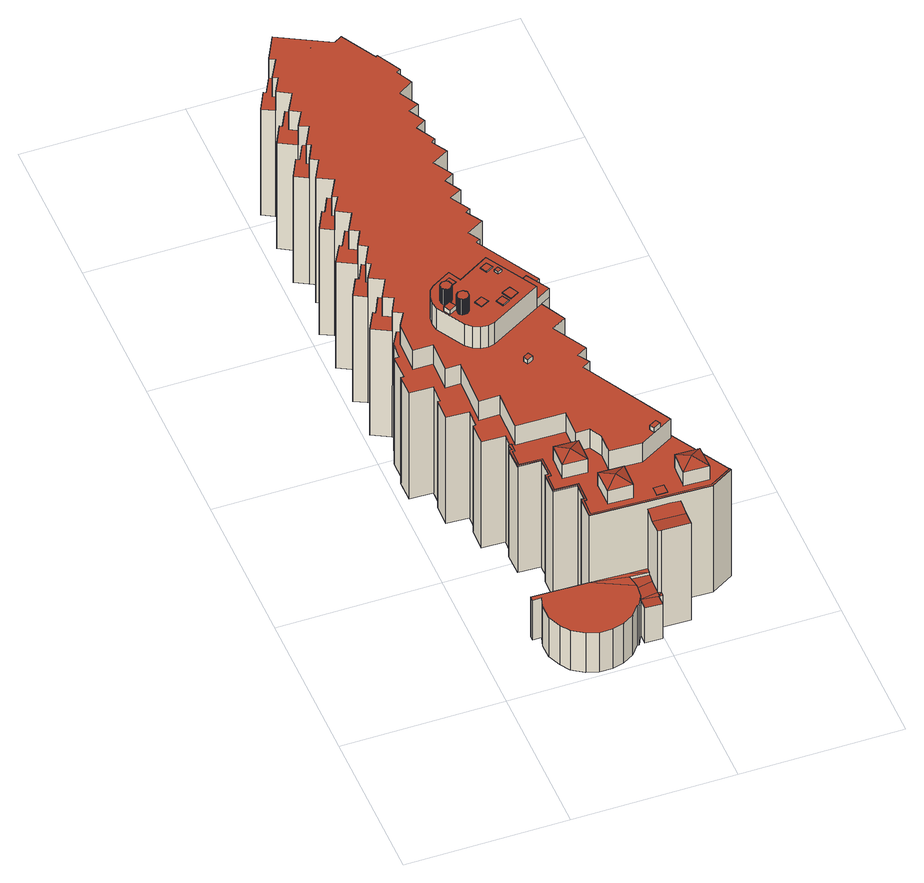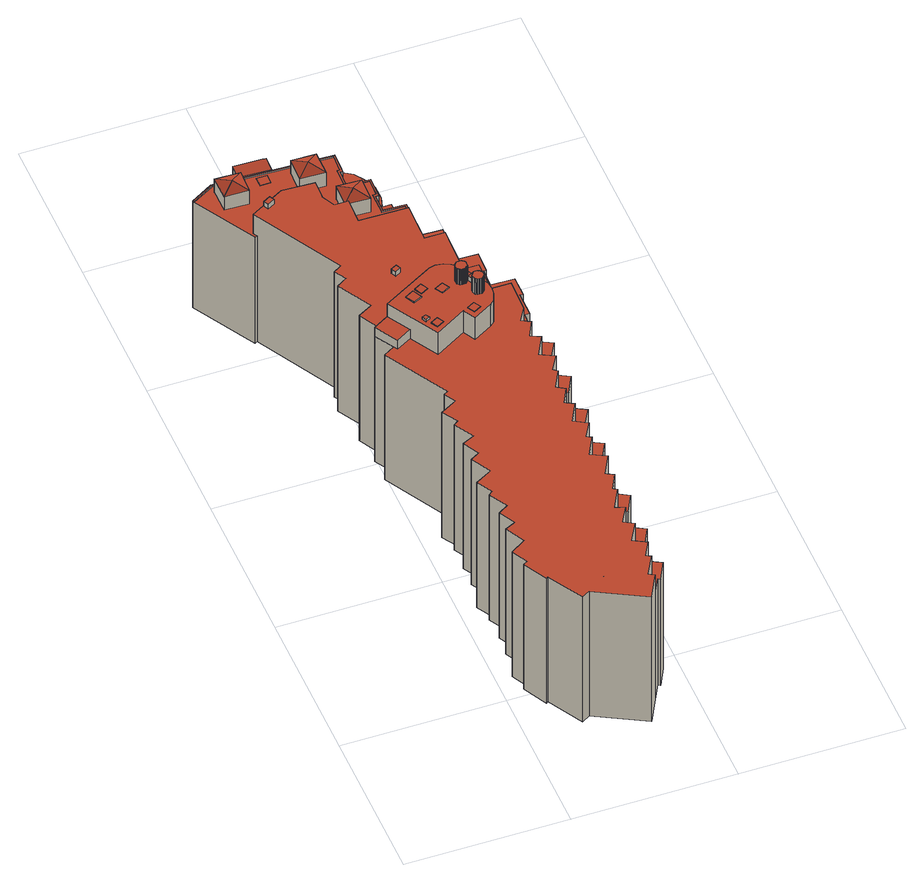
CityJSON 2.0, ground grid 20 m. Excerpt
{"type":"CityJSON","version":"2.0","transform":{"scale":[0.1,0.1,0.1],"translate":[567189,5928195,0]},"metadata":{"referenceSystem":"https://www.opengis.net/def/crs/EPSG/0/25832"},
"CityObjects":{
"building1":{"type":"Building","attributes":{"Grundfläche 2D":"1273.075022","Grundhöhe NN":"0.560"},"children":["building1-1","building1-2","building1-3","building1-4","building1-5","building1-6","building1-7","building1-8","building1-9","building1-10","building1-11","building1-12","building1-13","building1-14","building1-15","building1-16","building1-17","building1-18"],"geometry":[{"type":"MultiSurface","lod":"3","boundaries":[[[0,1,2,3,4,5,6,7,8,9,10,11,12,13,14],[15,16,17,18],[19,20,21,22,23,24,25,26,27,28,29,30,31,32,33,34,35,36,37,38,39,40,41,42,43,44,45,46,47,48,49,50,51,52,53,54,55,56,57,58,59,60,61,62,63,64,65,66,67,68,69,70],[71,72,73,74,75,76,77,78,79,80,81,82,83,84,85,86,87,88,89,90,91,92,93,94,95,96,97,98,99,100,101,102,103,104,105,106,107,108,109,110,111,112,113,114,115,116,117],[118,119,120,121],[122,123,124,125],[126,127,128,129],[130,131,132,133],[134,135,46,136,137],[138,139,140,141,142]],[[143,144,145,146,147,148,149,150,151,152,153,154,155,156,157,158,159,160,161,162,163,164,165,166,167,168,169,170,171,172,173,174,175,176,177,178,179,180,181,182,183,184,185,186,187,188,189,190,191,192,193,194,195,196,197,198,199,200,201,202,203,204,205,206,207,208,209,210,211,212,213,214,215,216,217,218,219,220,221,222,223,224,225,226,227],[228,229,230,231,232,233,234,235,236,237,238,239,240,241,242,243]],[[244,245,246,247,248,249,250,251,252,253,254,255,256,257,258,259,260,261,262,263,264,265,266,267,268,269,270,271,272,273,274]],[[275,276,277,278,279,280,281,282]],[[283,284,285]],[[284,286,287,285]],[[288,289,290,291,292,293,294,295,296,297,298,299,283,285,300,301,302]],[[303,287,286]],[[304,305,306,307,308,309,310]],[[311,309,308,312,313]],[[314,315,316,317,318,319,320,321]],[[322,323,324,325,326,327,328,329]],[[330,331,332,333,334,335,336,337]],[[338,339,340,341]],[[342,340,339,343]],[[344,340,342,345]],[[346,347,343]],[[347,342,343]],[[348,344,345,349,350]],[[351,352,353,354,355,356,357,358]],[[359,360,361,362,363,364,365,366,367,368,369,370,371,372,373,374,375,376,377,378,379,380,381,382,251,250,249]],[[383,384,385,386,387,388,389,390]],[[391,392,393,394,395,396,397,398]],[[230,229,8,7]],[[243,10,9,8,229,228]],[[243,242,11,10]],[[242,241,12,11]],[[241,240,13,12]],[[240,239,14,13]],[[239,238,0,14]],[[238,237,1,0]],[[237,236,2,1]],[[236,235,3,2]],[[4,3,235,234]],[[234,233,5,4]],[[232,399,6,5,233]],[[7,6,399,400,231,230]],[[281,280,401,402]],[[282,281,402,403]],[[275,282,403,404]],[[276,275,404,405]],[[285,406,407,300]],[[301,300,407,408]],[[302,301,408,409]],[[288,302,409,410]],[[289,288,410,411]],[[290,289,411,412]],[[291,290,412,413]],[[292,291,413,414]],[[293,292,414,415]],[[294,293,415,416]],[[295,294,416,417]],[[296,295,417,418]],[[297,296,418,419]],[[298,297,419,420]],[[299,298,420,421,340]],[[299,340,344,283]],[[283,344,348,284]],[[284,348,350,286]],[[345,342,312,308,307,306,303,422,349]],[[312,342,347,313]],[[347,423,313]],[[311,313,423,424]],[[311,424,425,310,309]],[[320,319,426,427]],[[321,320,427,428]],[[314,321,428,429]],[[315,314,429,430]],[[328,327,431,432]],[[329,328,432,433]],[[322,329,433,434]],[[323,322,434,435]],[[213,274,273,214]],[[214,273,272,215]],[[436,216,215,272,271,437]],[[217,216,436,438]],[[218,217,438,439]],[[219,218,439,440]],[[220,219,440,441]],[[221,220,441,442]],[[222,221,442,443]],[[224,223,444,445]],[[223,222,443,444]],[[225,224,445,446]],[[226,225,446,447]],[[227,226,447,448]],[[143,227,448,449]],[[144,143,449,450]],[[145,144,450,451]],[[146,145,451,452]],[[147,146,452,453]],[[148,147,453,454]],[[149,148,454,455]],[[150,149,455,456]],[[151,150,456,457]],[[152,151,457,458]],[[156,155,459,460]],[[158,157,461,462]],[[160,159,463,464]],[[153,152,458,465]],[[154,153,465,466]],[[155,154,466,459]],[[157,156,460,461]],[[159,158,462,463]],[[161,160,464,467]],[[163,162,468,469]],[[165,164,470,471]],[[162,161,467,468]],[[164,163,469,470]],[[166,165,471,472]],[[167,166,472,473]],[[168,167,473,474]],[[169,168,474,354,353]],[[169,353,352,170]],[[170,352,351,171]],[[171,351,358,172]],[[334,173,172,358,475,476,335]],[[173,334,333,174]],[[174,333,332,175]],[[175,332,331,176]],[[318,177,176,331,477,426,319]],[[177,318,317,178]],[[178,317,316,179]],[[179,316,315,180]],[[180,315,430,478,181]],[[182,181,478,479]],[[385,183,182,479,480,386]],[[183,385,384,184]],[[184,384,383,185]],[[185,383,390,186]],[[279,187,186,390,481,401,280]],[[187,279,278,188]],[[188,278,277,189]],[[189,277,276,190]],[[326,191,190,276,405,431,327]],[[191,326,325,192]],[[192,325,324,193]],[[193,324,323,194]],[[395,195,194,323,435,482,396]],[[195,395,394,196]],[[196,394,393,197]],[[197,393,392,198]],[[366,199,198,392,483,484,367]],[[199,366,365,200]],[[200,365,364,201]],[[201,364,363,202]],[[202,363,362,203]],[[203,362,361,204]],[[204,361,360,205]],[[205,360,359,206]],[[206,359,249,207]],[[207,249,248,208]],[[208,248,247,209]],[[209,247,246,210]],[[210,246,245,211]],[[212,244,274,213]],[[211,245,244,212]],[[336,335,476,485]],[[337,336,485,486]],[[330,337,486,487]],[[331,330,487,477]],[[488,341,340,421]],[[338,341,488,489]],[[339,338,489,490]],[[491,346,343,339,490,492]],[[347,346,491,423]],[[350,349,493,494]],[[355,354,474,495]],[[356,355,495,496]],[[357,356,496,497]],[[358,357,497,475]],[[368,367,484,498]],[[369,368,498,499]],[[370,369,499,500]],[[371,370,500,501]],[[372,371,501,502]],[[373,372,502,503]],[[374,373,503,504]],[[375,374,504,505]],[[376,375,505,506]],[[377,376,506,507]],[[378,377,507,508]],[[379,378,508,509]],[[380,379,509,510]],[[381,380,510,511]],[[382,381,511,512]],[[251,382,512,513]],[[387,386,480,514]],[[388,387,514,515]],[[389,388,515,516]],[[390,389,516,481]],[[397,396,482,517]],[[398,397,517,518]],[[391,398,518,519]],[[392,391,519,483]],[[252,251,513,520]],[[521,254,253,252,520,522]],[[255,254,521,523]],[[256,255,523,524]],[[257,256,524,525]],[[258,257,525,526]],[[259,258,526,527]],[[528,261,260,259,527,529]],[[262,261,528,530]],[[263,262,530,531]],[[264,263,531,532]],[[406,285,266,265,264,532,533]],[[303,306,305,304,310,425,534,267,266,285,287]],[[268,267,534,535]],[[270,269,268,535,536]],[[271,270,536,437]],[[537,494,493]],[[482,435,434,433,432,431,405,404,403,402,401,481,516,515,514,480,479,478,430,429,428,427,426,477,487,486,485,476,475,497,496,495,474,473,472,471,470,469,468,467,464,463,462,461,460,459,466,465,458,457,456,455,454,453,452,451,450,449,448,447,446,445,444,443,442,441,440,439,438,436,437,536,535,534,425,424,423,491,492,490,489,488,421,420,419,418,417,416,415,414,413,412,411,410,409,408,407,406,533,532,531,530,528,529,527,526,525,524,523,521,522,520,513,512,511,510,509,508,507,506,505,504,503,502,501,500,499,498,484,483,519,518,517]]],"semantics":{"surfaces":[{"type":"RoofSurface"},{"type":"WallSurface"},{"type":"GroundSurface"}],"values":[0,0,0,0,0,0,0,0,0,0,0,0,0,0,0,0,0,0,0,0,0,0,0,1,1,1,1,1,1,1,1,1,1,1,1,1,1,1,1,1,1,1,1,1,1,1,1,1,1,1,1,1,1,1,1,1,1,1,1,1,1,1,1,1,1,1,1,1,1,1,1,1,1,1,1,1,1,1,1,1,1,1,1,1,1,1,1,1,1,1,1,1,1,1,1,1,1,1,1,1,1,1,1,1,1,1,1,1,1,1,1,1,1,1,1,1,1,1,1,1,1,1,1,1,1,1,1,1,1,1,1,1,1,1,1,1,1,1,1,1,1,1,1,1,1,1,1,1,1,1,1,1,1,1,1,1,1,1,1,1,1,1,1,1,1,1,1,1,1,1,1,1,1,1,1,1,1,1,1,1,1,1,1,1,1,1,1,1,1,1,1,1,1,1,1,1,1,1,1,1,1,1,1,1,1,1,1,1,1,1,1,2,2]}}]},
"building1-1":{"type":"BuildingInstallation","parents":["building1"],"geometry":[{"type":"MultiSurface","lod":"3","boundaries":[[[538,539,540,541,542,543,544,545,546,547,548,549,550,551,552,553,554,555,556,557,558,559,560,561,562,563,564,565,566,567,568,569,570,571,572,573,574,575,576,577,578,579,580,581,582,583,584,585,586,587,588,589]],[[539,538,24,23]],[[540,539,23,22]],[[541,540,22,21]],[[542,541,21,20]],[[543,542,20,19]],[[588,587,27,26]],[[589,588,26,25]],[[538,589,25,24]],[[544,543,19,70]],[[69,545,544,70]],[[546,545,69,68]],[[67,547,546,68]],[[548,547,67,66]],[[549,548,66,65]],[[550,549,65,64]],[[551,550,64,63]],[[552,551,63,62]],[[553,552,62,61]],[[554,553,61,60]],[[555,554,60,59]],[[58,555,59]],[[555,58,556]],[[557,556,58,57]],[[56,558,557,57]],[[559,558,56,55]],[[560,559,55,54]],[[561,560,54,53]],[[562,561,53,52]],[[563,562,52,51]],[[564,563,51,50]],[[565,564,50,49]],[[566,565,49,48]],[[567,566,48,47]],[[46,568,567,47]],[[569,568,46,45]],[[570,569,45,44]],[[571,570,44,43]],[[572,571,43,42]],[[573,572,42,41]],[[573,41,40]],[[573,40,574]],[[575,574,40,39]],[[576,575,39,38]],[[577,576,38,37]],[[578,577,37,36]],[[579,578,36,35]],[[580,579,35,34]],[[581,580,34,33]],[[582,581,33,32]],[[583,582,32,31]],[[584,583,31,30]],[[585,584,30,29]],[[586,585,29,28]],[[587,586,28,27]]],"semantics":{"surfaces":[{"type":"RoofSurface"},{"type":"WallSurface"}],"values":[0,1,1,1,1,1,1,1,1,1,1,1,1,1,1,1,1,1,1,1,1,1,1,1,1,1,1,1,1,1,1,1,1,1,1,1,1,1,1,1,1,1,1,1,1,1,1,1,1,1,1,1,1,1,1]}}]},
"building1-2":{"type":"BuildingInstallation","parents":["building1"],"geometry":[{"type":"MultiSurface","lod":"3","boundaries":[[[590,591,592,593,594]],[[592,591,590,138,142,141]],[[593,592,141,140]],[[594,593,140,139]],[[590,594,139,138]]],"semantics":{"surfaces":[{"type":"RoofSurface"},{"type":"WallSurface"}],"values":[0,1,1,1,1]}}]},
"building1-3":{"type":"BuildingInstallation","parents":["building1"],"geometry":[{"type":"MultiSurface","lod":"3","boundaries":[[[595,596,597,598]],[[596,595,16,15]],[[597,596,15,18]],[[598,597,18,17]],[[595,598,17,16]]],"semantics":{"surfaces":[{"type":"RoofSurface"},{"type":"WallSurface"}],"values":[0,1,1,1,1]}}]},
"building1-4":{"type":"BuildingInstallation","parents":["building1"],"geometry":[{"type":"MultiSurface","lod":"3","boundaries":[[[599,600,601,602]],[[600,599,133,132]],[[601,600,132,131]],[[602,601,131,130]],[[599,602,130,133]]],"semantics":{"surfaces":[{"type":"RoofSurface"},{"type":"WallSurface"}],"values":[0,1,1,1,1]}}]},
"building1-5":{"type":"BuildingInstallation","parents":["building1"],"geometry":[{"type":"MultiSurface","lod":"3","boundaries":[[[603,604,605,606,607,608,609,610,611,612,613,614,615,616,617,618,619,620,621,622,623,624,625,626,627,628,629,630,631,632,633,634,635,636,637,638,639,640,641,642,643,644,645,646,647,648]],[[604,603,106,105]],[[605,604,105,104]],[[647,646,109,108]],[[648,647,108,107]],[[603,648,107,106]],[[606,605,104,103]],[[103,102,606]],[[607,606,102,101]],[[608,607,101,100]],[[609,608,100,99]],[[610,609,99,98]],[[611,610,98,97]],[[612,611,97,96]],[[95,613,612,96]],[[613,95,94]],[[614,613,94]],[[615,614,94,93]],[[616,615,93,92]],[[617,616,92,91]],[[618,617,91,90]],[[89,619,618,90]],[[620,619,89,88]],[[87,620,88]],[[620,87,621]],[[86,622,621,87]],[[623,622,86,85]],[[624,623,85,84]],[[625,624,84,83]],[[625,83,82]],[[625,82,626]],[[627,626,82,81]],[[627,81,628]],[[628,81,80]],[[629,628,80,79]],[[630,629,79,78]],[[630,78,631]],[[78,77,631]],[[632,631,77,76]],[[633,632,76,75]],[[633,75,74]],[[633,74,634]],[[635,634,74,73]],[[636,635,73,72]],[[637,636,72,71]],[[638,637,71,117]],[[639,638,117,116]],[[640,639,116,115]],[[641,640,115,114]],[[113,642,641,114]],[[643,642,113,112]],[[110,644,643,112,111]],[[644,110,645]],[[646,645,110,109]]],"semantics":{"surfaces":[{"type":"RoofSurface"},{"type":"WallSurface"}],"values":[0,1,1,1,1,1,1,1,1,1,1,1,1,1,1,1,1,1,1,1,1,1,1,1,1,1,1,1,1,1,1,1,1,1,1,1,1,1,1,1,1,1,1,1,1,1,1,1,1,1,1,1,1,1]}}]},
"building1-6":{"type":"BuildingInstallation","parents":["building1"],"geometry":[{"type":"MultiSurface","lod":"3","boundaries":[[[649,650,651,652]]],"semantics":{"surfaces":[{"type":"RoofSurface"}],"values":[0]}}]},
"building1-7":{"type":"BuildingInstallation","parents":["building1"],"geometry":[{"type":"MultiSurface","lod":"3","boundaries":[[[653,654,655,656]],[[657,658,656,655]],[[653,656,658,659]],[[659,660,654,653]],[[655,654,660,657]]],"semantics":{"surfaces":[{"type":"RoofSurface"},{"type":"WallSurface"}],"values":[0,1,1,1,1]}}]},
"building1-8":{"type":"BuildingInstallation","parents":["building1"],"geometry":[{"type":"MultiSurface","lod":"3","boundaries":[[[661,662,663,664]],[[664,663,665,666]],[[666,667,661,664]],[[667,668,662,661]],[[663,662,668,665]]],"semantics":{"surfaces":[{"type":"RoofSurface"},{"type":"WallSurface"}],"values":[0,1,1,1,1]}}]},
"building1-9":{"type":"BuildingInstallation","parents":["building1"],"geometry":[{"type":"MultiSurface","lod":"3","boundaries":[[[399,669,670,400]],[[232,222,223,669,399]],[[223,224,671,670,669]],[[400,670,671,231]]],"semantics":{"surfaces":[{"type":"RoofSurface"},{"type":"WallSurface"}],"values":[0,1,1,1]}}]},
"building1-10":{"type":"BuildingInstallation","parents":["building1"],"geometry":[{"type":"MultiSurface","lod":"3","boundaries":[[[672,673,674,675,676,677,678,679,680,681,682,683,684,685,686,687,688,689,690,691,692,693,694,695,696,697,698,699,700,701,702,703]],[[250,251,685,684]],[[251,252,686,685]],[[252,253,254,688,687,686]],[[254,255,689,688]],[[255,256,690,689]],[[256,257,691,690]],[[257,258,692,691]],[[258,259,693,692]],[[259,260,261,695,694,693]],[[261,262,696,695]],[[262,263,697,696]],[[263,264,698,697]],[[264,265,266,700,699,698]],[[266,267,701,700]],[[267,268,702,701]],[[268,269,703,702]],[[672,703,269,704]],[[704,705,673,672]],[[674,673,705,706]],[[675,674,706,707]],[[707,708,676,675]],[[677,676,708,709]],[[678,677,709,710]],[[679,678,710,711]],[[711,712,680,679]],[[681,680,712,713]],[[682,681,713,714]],[[683,682,714,715]],[[715,250,684,683]]],"semantics":{"surfaces":[{"type":"RoofSurface"},{"type":"WallSurface"}],"values":[0,1,1,1,1,1,1,1,1,1,1,1,1,1,1,1,1,1,1,1,1,1,1,1,1,1,1,1,1,1]}}]},
"building1-11":{"type":"BuildingInstallation","parents":["building1"],"geometry":[{"type":"MultiSurface","lod":"3","boundaries":[[[716,717,718]],[[716,719,717]],[[716,718,720]],[[716,720,719]],[[721,722,718,717]],[[720,718,722,723]],[[719,720,723,724]],[[717,719,724,721]]],"semantics":{"surfaces":[{"type":"RoofSurface"},{"type":"WallSurface"}],"values":[0,0,0,0,1,1,1,1]}}]},
"building1-12":{"type":"BuildingInstallation","parents":["building1"],"geometry":[{"type":"MultiSurface","lod":"3","boundaries":[[[725,726,727]],[[725,728,726]],[[725,727,729]],[[725,729,728]],[[727,726,730,731]],[[729,727,731,732]],[[728,729,732,733]],[[726,728,733,730]]],"semantics":{"surfaces":[{"type":"RoofSurface"},{"type":"WallSurface"}],"values":[0,0,0,0,1,1,1,1]}}]},
"building1-13":{"type":"BuildingInstallation","parents":["building1"],"geometry":[{"type":"MultiSurface","lod":"3","boundaries":[[[734,735,736]],[[734,737,735]],[[734,736,738]],[[734,738,737]],[[739,740,736,735]],[[738,736,740,741]],[[741,742,737,738]],[[735,737,742,739]]],"semantics":{"surfaces":[{"type":"RoofSurface"},{"type":"WallSurface"}],"values":[0,0,0,0,1,1,1,1]}}]},
"building1-14":{"type":"BuildingInstallation","parents":["building1"],"geometry":[{"type":"MultiSurface","lod":"3","boundaries":[[[743,744,745,746]],[[747,748,746,745]],[[745,744,749,747]],[[743,746,748,750]],[[750,749,744,743]]],"semantics":{"surfaces":[{"type":"RoofSurface"},{"type":"WallSurface"}],"values":[0,1,1,1,1]}}]},
"building1-15":{"type":"BuildingInstallation","parents":["building1"],"geometry":[{"type":"MultiSurface","lod":"3","boundaries":[[[751,752,753,754,755]],[[753,752,136,46]],[[134,755,754,753,46,135]],[[751,755,134,137]],[[752,751,137,136]]],"semantics":{"surfaces":[{"type":"RoofSurface"},{"type":"WallSurface"}],"values":[0,1,1,1,1]}}]},
"building1-16":{"type":"BuildingInstallation","parents":["building1"],"geometry":[{"type":"MultiSurface","lod":"3","boundaries":[[[756,757,758,759]],[[759,758,123,122]],[[756,759,122,125]],[[757,756,125,124]],[[758,757,124,123]]],"semantics":{"surfaces":[{"type":"RoofSurface"},{"type":"WallSurface"}],"values":[0,1,1,1,1]}}]},
"building1-17":{"type":"BuildingInstallation","parents":["building1"],"geometry":[{"type":"MultiSurface","lod":"3","boundaries":[[[760,761,762,763]],[[763,762,128,127]],[[760,763,127,126]],[[761,760,126,129]],[[762,761,129,128]]],"semantics":{"surfaces":[{"type":"RoofSurface"},{"type":"WallSurface"}],"values":[0,1,1,1,1]}}]},
"building1-18":{"type":"BuildingInstallation","parents":["building1"],"geometry":[{"type":"MultiSurface","lod":"3","boundaries":[[[764,765,766,767]],[[767,766,118,121]],[[766,765,119,118]],[[764,767,121,120]],[[765,764,120,119]]],"semantics":{"surfaces":[{"type":"RoofSurface"},{"type":"WallSurface"}],"values":[0,1,1,1,1]}}]}
},
"vertices":[
[66,392,237],[86,357,237],[94,350,237],[102,346,237],[111,345,237],[119,347,237],[183,383,237],[146,446,237],[107,423,237],[107,424,237],[99,439,237],[75,425,237],[70,420,237],[66,411,237],[65,401,237],[160,381,237],[149,375,237],[143,387,237],[154,392,237],[99,375,237],[99,374,237],[98,374,237],[98,373,237],[97,373,237],[97,372,237],[96,372,237],[96,371,237],[95,371,237],[94,371,237],[93,371,237],[92,371,237],[91,371,237],[90,371,237],[89,371,237],[89,372,237],[88,372,237],[88,373,237],[87,373,237],[87,374,237],[86,374,237],[86,375,237],[86,376,237],[86,377,237],[86,378,237],[86,379,237],[86,380,237],[86,381,237],[87,381,237],[87,382,237],[88,382,237],[88,383,237],[89,383,237],[89,384,237],[90,384,237],[91,384,237],[92,384,237],[93,384,237],[94,384,237],[95,384,237],[96,384,237],[96,383,237],[97,383,237],[97,382,237],[98,382,237],[98,381,237],[99,381,237],[99,380,237],[99,379,237],[99,378,237],[99,377,237],[99,376,237],[87,398,237],[87,397,237],[86,396,237],[86,395,237],[85,395,237],[85,394,237],[84,393,237],[83,393,237],[83,392,237],[82,392,237],[81,392,237],[80,392,237],[79,392,237],[78,392,237],[78,393,237],[77,393,237],[76,393,237],[76,394,237],[75,394,237],[75,395,237],[74,396,237],[74,397,237],[74,398,237],[74,399,237],[74,400,237],[74,401,237],[74,402,237],[75,402,237],[75,403,237],[76,403,237],[76,404,237],[77,404,237],[77,405,237],[78,405,237],[79,405,237],[80,405,237],[81,405,237],[82,405,237],[83,405,237],[84,404,237],[85,404,237],[85,403,237],[86,403,237],[86,402,237],[86,401,237],[87,400,237],[87,399,237],[114,375,237],[109,384,237],[119,389,237],[124,380,237],[92,416,237],[87,425,237],[96,430,237],[101,421,237],[146,373,237],[137,368,237],[132,377,237],[141,382,237],[134,432,237],[143,437,237],[148,429,237],[139,424,237],[81,389,237],[85,381,237],[77,376,237],[72,384,237],[152,425,237],[155,419,237],[150,417,237],[147,422,237],[151,424,237],[154,521,203],[175,533,203],[163,552,203],[169,556,203],[155,580,203],[170,587,203],[159,607,203],[171,614,203],[157,638,203],[178,650,203],[167,669,203],[172,673,203],[159,696,203],[172,704,203],[161,724,203],[174,730,203],[161,754,203],[180,766,203],[170,786,203],[175,789,203],[159,819,203],[157,817,203],[132,861,203],[122,855,203],[60,888,203],[44,857,203],[51,853,203],[37,828,203],[43,825,203],[33,806,203],[49,797,203],[36,773,203],[48,766,203],[37,746,203],[48,741,203],[35,716,203],[40,713,203],[30,693,203],[39,688,203],[26,663,203],[45,653,203],[32,629,203],[38,626,203],[27,607,203],[44,597,203],[31,573,203],[42,567,203],[32,547,203],[42,541,203],[30,518,203],[35,514,203],[24,495,203],[41,486,203],[28,461,203],[40,455,203],[30,435,203],[41,429,203],[31,412,203],[30,370,203],[54,370,203],[53,330,203],[72,330,203],[70,269,203],[95,269,203],[94,220,203],[94,218,203],[154,217,203],[153,184,203],[170,184,203],[178,168,203],[177,144,203],[217,142,203],[260,166,203],[198,277,203],[208,283,203],[199,297,203],[212,305,203],[188,347,203],[206,357,203],[190,387,203],[202,394,203],[188,417,203],[202,425,203],[157,504,203],[162,507,203],[107,424,203],[107,423,203],[146,446,203],[166,411,203],[183,383,203],[119,347,203],[111,345,203],[102,346,203],[94,350,203],[86,357,203],[66,392,203],[65,401,203],[66,411,203],[70,420,203],[75,425,203],[99,439,203],[178,168,173],[170,184,173],[153,184,173],[154,217,173],[94,218,173],[94,220,173],[90,220,173],[88,220,173],[87,220,173],[87,218,173],[88,212,173],[84,212,173],[84,185,173],[112,184,173],[112,161,173],[108,161,173],[108,158,173],[107,134,173],[136,133,173],[135,110,173],[132,111,173],[132,108,173],[131,84,173],[277,79,173],[305,95,173],[304,97,173],[260,173,173],[257,171,173],[260,166,173],[217,142,173],[177,144,173],[10,559,173],[32,547,173],[42,567,173],[31,573,173],[44,597,173],[37,601,173],[26,580,173],[23,582,173],[179,61,68],[176,76,68],[131,84,68],[199,75,68],[176,82,68],[69,67,68],[69,49,68],[76,33,68],[84,21,68],[99,11,68],[113,6,68],[129,6,68],[144,10,68],[158,18,68],[168,31,68],[170,30,68],[177,44,68],[62,86,68],[62,80,68],[73,80,68],[200,81,68],[226,81,162],[213,81,162],[200,81,162],[200,75,160],[199,65,158],[239,63,158],[239,80,162],[238,46,159],[199,48,159],[203,47,159],[14,702,173],[30,693,173],[40,713,173],[35,716,173],[48,741,173],[41,745,173],[30,724,173],[26,726,173],[9,503,173],[24,495,173],[35,514,173],[30,518,173],[42,541,173],[35,545,173],[25,525,173],[21,526,173],[16,758,173],[37,746,173],[48,766,173],[36,773,173],[49,797,173],[42,801,173],[31,780,173],[28,782,173],[198,30,61],[198,42,61],[177,44,62],[177,31,61],[199,48,62],[199,42,61],[179,61,63],[199,65,63],[203,42,61],[203,47,62],[176,76,64],[200,75,64],[199,75,64],[43,825,173],[37,828,173],[51,853,173],[44,857,173],[33,836,173],[30,838,173],[18,814,173],[33,806,173],[95,269,173],[70,269,173],[72,330,173],[53,330,173],[54,370,173],[30,370,173],[31,412,173],[41,429,173],[34,432,173],[24,415,173],[23,394,173],[17,394,173],[17,363,173],[13,363,173],[13,337,173],[42,336,173],[41,313,173],[38,313,173],[37,286,173],[65,285,173],[64,263,173],[61,263,173],[60,236,173],[89,235,173],[38,626,173],[32,629,173],[45,653,173],[37,657,173],[27,637,173],[24,639,173],[12,615,173],[27,607,173],[8,447,173],[30,435,173],[40,455,173],[28,461,173],[41,486,173],[34,490,173],[23,468,173],[20,470,173],[183,383,217],[166,411,217],[37,601,6],[26,580,6],[23,582,6],[10,559,6],[32,547,6],[131,84,6],[62,86,6],[62,80,6],[73,80,6],[69,67,6],[69,49,6],[76,33,6],[84,21,6],[99,11,6],[113,6,6],[129,6,6],[144,10,6],[158,18,6],[168,31,6],[170,30,6],[177,44,6],[200,75,68],[203,47,6],[238,46,6],[239,80,6],[41,745,6],[30,724,6],[26,726,6],[14,702,6],[30,693,6],[35,545,6],[25,525,6],[21,526,6],[9,503,6],[24,495,6],[198,277,6],[257,171,6],[208,283,6],[199,297,6],[212,305,6],[188,347,6],[206,357,6],[190,387,6],[202,394,6],[188,417,6],[202,425,6],[157,504,6],[162,507,6],[154,521,6],[175,533,6],[163,552,6],[169,556,6],[155,580,6],[170,587,6],[159,607,6],[171,614,6],[157,638,6],[178,650,6],[159,696,6],[172,704,6],[161,724,6],[174,730,6],[161,754,6],[180,766,6],[167,669,6],[172,673,6],[170,786,6],[175,789,6],[159,819,6],[157,817,6],[132,861,6],[122,855,6],[60,888,6],[44,857,6],[33,806,6],[42,801,6],[37,746,6],[39,688,6],[26,663,6],[37,657,6],[27,607,6],[34,490,6],[30,435,6],[34,432,6],[31,780,6],[28,782,6],[16,758,6],[177,31,6],[198,30,6],[198,42,6],[203,42,6],[199,42,6],[200,75,6],[199,75,6],[33,836,6],[30,838,6],[18,814,6],[24,415,6],[23,394,6],[17,394,6],[17,363,6],[13,363,6],[13,337,6],[42,336,6],[41,313,6],[38,313,6],[37,286,6],[65,285,6],[64,263,6],[61,263,6],[60,236,6],[89,235,6],[88,220,6],[27,637,6],[24,639,6],[12,615,6],[23,468,6],[20,470,6],[8,447,6],[87,220,6],[88,212,6],[87,218,6],[84,212,6],[84,185,6],[112,184,6],[112,161,6],[108,161,6],[107,134,6],[108,158,6],[136,133,6],[135,110,6],[132,111,6],[132,108,6],[277,79,6],[305,95,6],[260,173,6],[199,48,6],
[97,372,261],[97,373,261],[98,373,261],[98,374,261],[99,374,261],[99,375,261],[99,376,261],[99,377,261],[99,378,261],[99,379,261],[99,380,261],[99,381,261],[98,381,261],[98,382,261],[97,382,261],[97,383,261],[96,383,261],[96,384,261],[95,384,261],[94,384,261],[93,384,261],[92,384,261],[91,384,261],[90,384,261],[89,384,261],[89,383,261],[88,383,261],[88,382,261],[87,382,261],[87,381,261],[86,381,261],[86,380,261],[86,379,261],[86,378,261],[86,377,261],[86,376,261],[86,375,261],[86,374,261],[87,374,261],[87,373,261],[88,373,261],[88,372,261],[89,372,261],[89,371,261],[90,371,261],[91,371,261],[92,371,261],[93,371,261],[94,371,261],[95,371,261],[96,371,261],[96,372,261],
[152,425,240],[151,424,240],[147,422,240],[150,417,240],[155,419,240],
[149,375,238],[160,381,238],[154,392,238],[143,387,238],
[139,424,238],[148,429,238],[143,437,238],[134,432,238],
[80,405,261],[79,405,261],[78,405,261],[77,404,261],[76,404,261],[76,403,261],[75,403,261],[75,402,261],[74,402,261],[74,401,261],[74,400,261],[74,399,261],[74,398,261],[74,397,261],[74,396,261],[75,395,261],[75,394,261],[76,394,261],[76,393,261],[77,393,261],[78,393,261],[78,392,261],[79,392,261],[80,392,261],[81,392,261],[82,392,261],[83,392,261],[83,393,261],[84,393,261],[85,394,261],[85,395,261],[86,395,261],[86,396,261],[87,397,261],[87,398,261],[87,399,261],[87,400,261],[86,401,261],[86,402,261],[86,403,261],[85,403,261],[85,404,261],[84,404,261],[83,405,261],[82,405,261],[81,405,261],
[99,839,203],[105,850,203],[94,856,203],[88,845,203],
[146,314,210],[139,310,210],[142,304,210],[149,308,210],[142,304,203],[149,308,203],[146,314,203],[139,310,203],
[232,159,210],[235,153,210],[244,158,210],[241,164,210],[244,158,203],[241,164,203],[232,159,203],[235,153,203],
[202,394,217],[185,422,217],[185,422,203],
[276,81,174],[133,86,174],[134,108,174],[137,108,174],[138,135,174],[109,136,174],[110,158,174],[114,158,174],[114,186,174],[86,187,174],[87,209,174],[90,209,174],[90,220,174],[88,220,174],[87,220,174],[87,218,174],[88,212,174],[84,212,174],[84,185,174],[112,184,174],[112,161,174],[108,161,174],[108,158,174],[107,134,174],[136,133,174],[135,110,174],[132,111,174],[132,108,174],[131,84,174],[277,79,174],[305,95,174],[304,97,174],[276,81,173],[133,86,173],[134,108,173],[137,108,173],[138,135,173],[109,136,173],[110,158,173],[114,158,173],[114,186,173],[86,187,173],[87,209,173],[90,209,173],
[140,165,201],[154,149,194],[155,180,194],[124,150,194],[125,181,194],[154,149,173],[155,180,173],[125,181,173],[124,150,173],
[172,109,201],[187,93,194],[188,124,194],[157,94,194],[157,125,194],[187,93,173],[188,124,173],[157,125,173],[157,94,173],
[262,106,201],[277,90,194],[277,120,194],[246,91,194],[247,121,194],[277,90,173],[277,120,173],[247,121,173],[246,91,173],
[213,99,174],[213,87,174],[226,87,174],[226,99,174],[226,87,173],[226,99,173],[213,87,173],[213,99,173],
[72,384,244],[77,376,244],[86,381,244],[85,381,244],[81,389,244],
[101,421,238],[96,430,238],[87,425,238],[92,416,238],
[146,373,238],[141,382,238],[132,377,238],[137,368,238],
[119,389,238],[109,384,238],[114,375,238],[124,380,238]
]}
